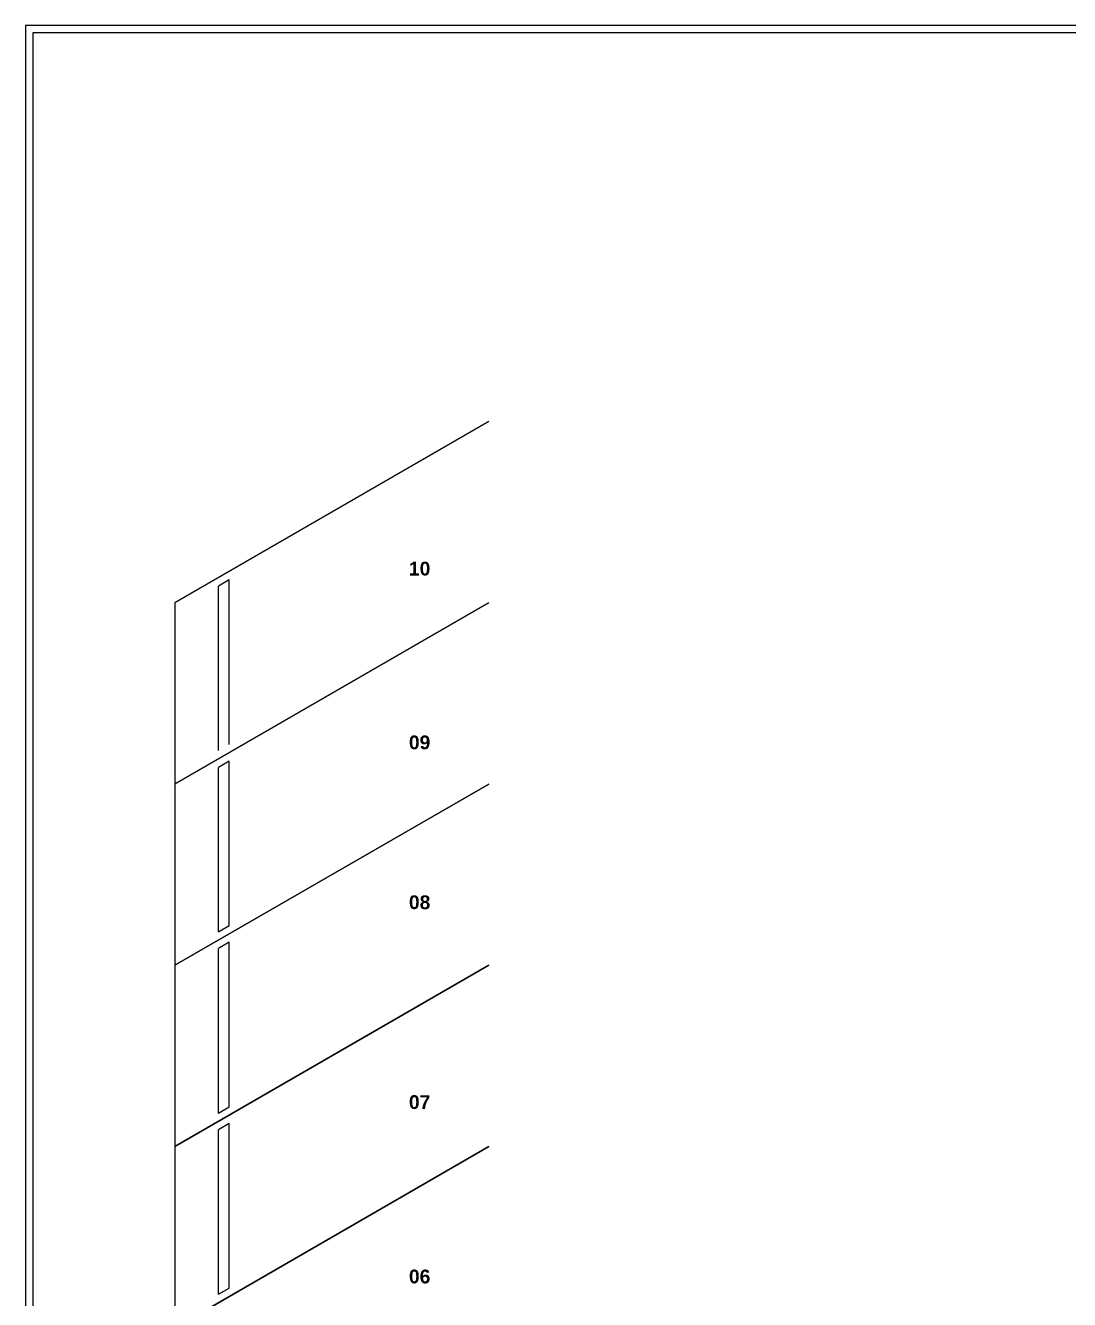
# Model space of a CAD drawing. Header units: centimetres. Extents: x 48 to 15845, y 265 to 7947.
# Drawn here: x 50.2 to 64.6, y 313.95 to 331.53 of the extents above; entities that cross this region are included whole.
import ezdxf

# ---------------------------------------------------------------- set-up
doc = ezdxf.new("R2010")
doc.units = ezdxf.units.CM
doc.layers.add('murobajo', color=5, linetype='Continuous', lineweight=30)
doc.layers.add('nombres', color=165, linetype='Continuous', lineweight=0)
doc.layers.add('niveles', color=7, linetype='Continuous', lineweight=5, true_color=0xf0c70f)
doc.styles.get("Standard").update_dxf_attribs({"font": 'arial.ttf', "height": 0.1})

msp = doc.modelspace()

# ---------------------------------------------------------------- linework, layer by layer
at = {"layer": 'murobajo', "linetype": 'ByBlock'}
for p, q in [((50.2009, 331.5253), (50.2009, 296.5253)), ((89.2009, 331.5253), (50.2009, 331.5253)), ((50.3009, 331.4253), (50.3009, 296.6253)), ((89.1009, 331.4253), (50.3009, 331.4253))]:
    msp.add_line(p, q, dxfattribs=at)
at = {"layer": 'niveles', "linetype": 'ByBlock', "lineweight": -2}
for p, q in [((56.5905, 326.0602), (52.2603, 323.5602)), ((53.0103, 323.8778), (52.8603, 323.7912)), ((52.8603, 321.5221), (52.8603, 323.7912)), ((53.0103, 321.6087), (53.0103, 323.8778)), ((56.5905, 323.5602), (52.2603, 321.0602)), ((56.5905, 323.5602), (52.2603, 321.0602)), ((52.2603, 323.5602), (52.2603, 321.0602)), ((53.0103, 321.3778), (52.8603, 321.2912)), ((52.8603, 319.0221), (52.8603, 321.2912)), ((53.0103, 319.1087), (53.0103, 321.3778)), ((52.2603, 321.0602), (52.2603, 318.5602)), ((52.2603, 318.5602), (56.5905, 321.0602)), ((56.5905, 321.0602), (52.2603, 318.5602)), ((52.8603, 319.0221), (53.0103, 319.1087)), ((53.0103, 318.8778), (52.8603, 318.7912)), ((53.0103, 316.6087), (53.0103, 318.8778)), ((52.8603, 316.5221), (52.8603, 318.7912)), ((52.2603, 316.0602), (56.5905, 318.5602)), ((52.2603, 318.5602), (52.2603, 316.0602)), ((56.5905, 318.5602), (52.2603, 316.0602)), ((52.8603, 316.5221), (53.0103, 316.6087)), ((53.0103, 316.3778), (52.8603, 316.2912)), ((53.0103, 314.1087), (53.0103, 316.3778)), ((52.8603, 314.0221), (52.8603, 316.2912)), ((56.5905, 316.0602), (52.2603, 313.5602)), ((52.2603, 313.5602), (56.5905, 316.0602)), ((52.2603, 316.0602), (52.2603, 313.5602)), ((52.8603, 314.0221), (53.0103, 314.1087))]:
    msp.add_line(p, q, dxfattribs=at)

# ---------------------------------------------------------------- texts
at = {"layer": 'nombres', "lineweight": -2, "char_height": 0.13, "width": 0.490831, "attachment_point": 1}
for s, insert in [('{\\fArial|b1|i0|c0|p34;\\H1.462x;10}', (55.4885, 324.1276)), ('{\\fArial|b1|i0|c0|p34;\\H1.462x;09}', (55.4885, 321.7306)), ('{\\fArial|b1|i0|c0|p34;\\H1.462x;08}', (55.4885, 319.5252)), ('{\\fArial|b1|i0|c0|p34;\\H1.462x;07}', (55.4885, 316.7686)), ('{\\fArial|b1|i0|c0|p34;\\H1.462x;06}', (55.4885, 314.3627))]:
    msp.add_mtext(s, dxfattribs=dict(at, insert=insert))

doc.saveas('drawing.dxf')
